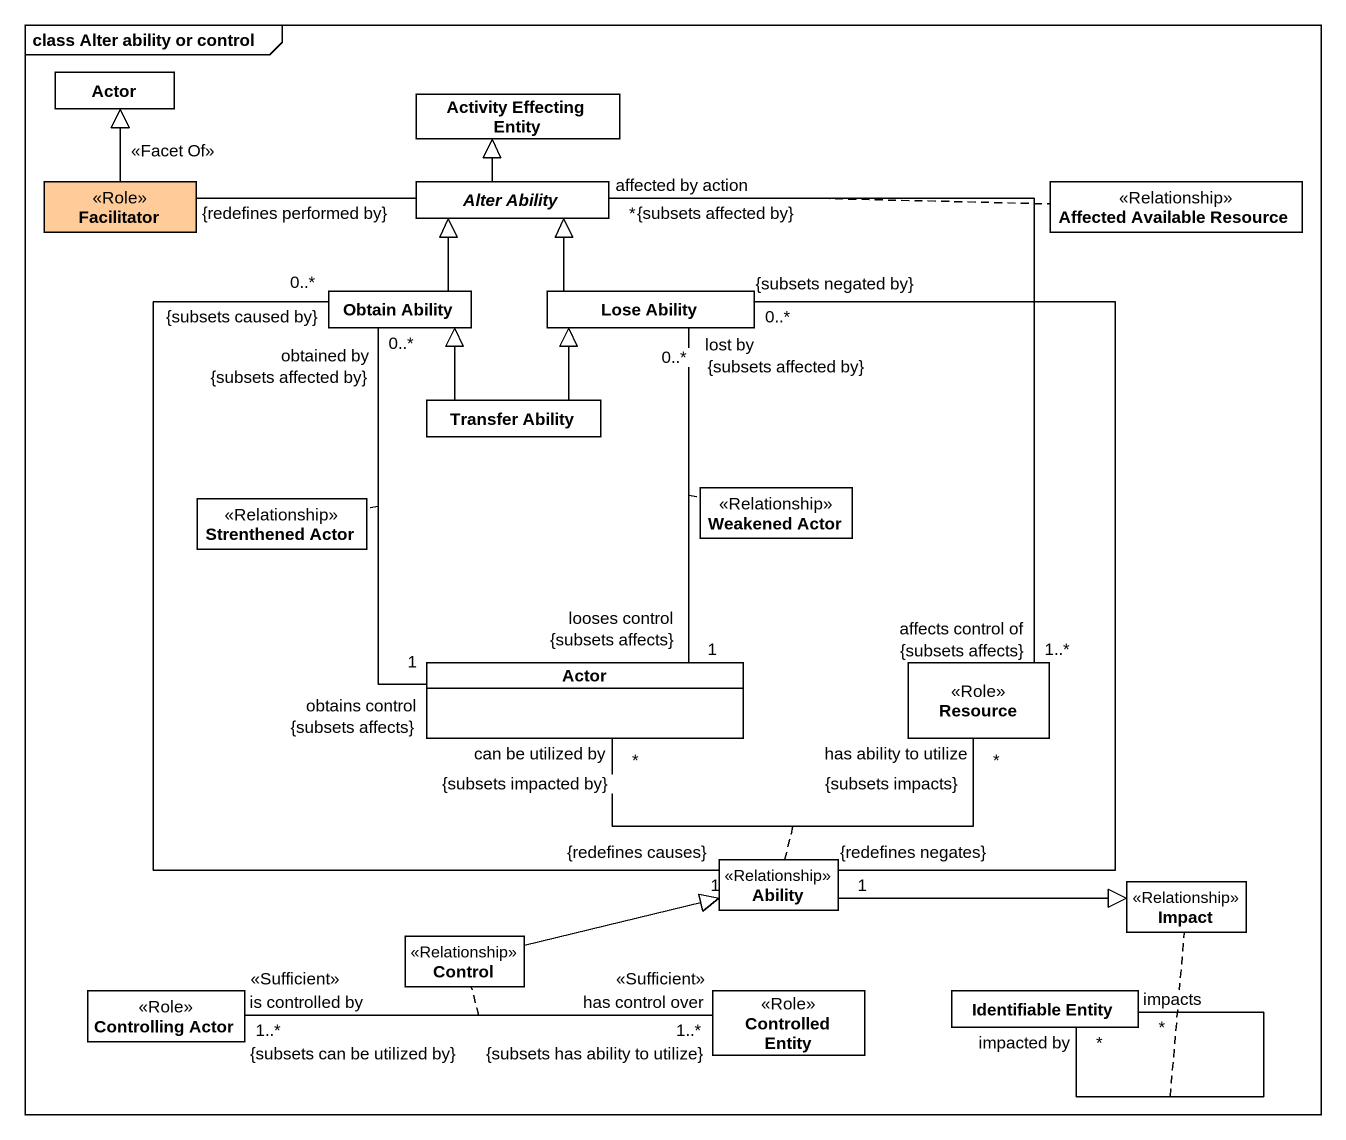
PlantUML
@startuml
mainframe class Alter ability or control
hide circle
hide empty members
class "Actor" as Actor_
class "Activity Effecting Entity" as Activity_Effecting_Entity
class Facilitator <<Role>> #FFCC99
abstract class "Alter Ability" as Alter_Ability
class "Affected Available Resource" as Affected_Available_Resource <<Relationship>>
class "Obtain Ability" as Obtain_Ability
class "Lose Ability" as Lose_Ability
class "Transfer Ability" as Transfer_Ability
class "Strenthened Actor" as Strenthened_Actor <<Relationship>>
class "Weakened Actor" as Weakened_Actor <<Relationship>>
class "Actor" as Actor__2
class Resource <<Role>>
class Ability <<Relationship>>
class Impact <<Relationship>>
class "Control" as Control_ <<Relationship>>
class "Controlling Actor" as Controlling_Actor <<Role>>
class "Controlled Entity" as Controlled_Entity <<Role>>
class "Identifiable Entity" as Identifiable_Entity
Facilitator -up-|> Actor_ : <<Facet Of>>
Facilitator "{redefines performed by}" -right- Alter_Ability
Alter_Ability -up-|> Activity_Effecting_Entity
Alter_Ability "*\n{subsets affected by}\naffected by action" -- "1..*\naffects control of\n{subsets affects}" Resource
(Alter_Ability, Resource) .. Affected_Available_Resource
Obtain_Ability -up-|> Alter_Ability
Obtain_Ability "obtained by\n0..*\n{subsets affected by}" -- "obtains control\n1\n{subsets affects}" Actor__2
(Obtain_Ability, Actor__2) .. Strenthened_Actor
Obtain_Ability "0..*\n{subsets caused by}" -- "1\n{redefines causes}" Ability
Lose_Ability -up-|> Alter_Ability
Lose_Ability "lost by\n0..*\n{subsets affected by}" -- "looses control\n1\n{subsets affects}" Actor__2
(Lose_Ability, Actor__2) .. Weakened_Actor
Lose_Ability "0..*\n{subsets negated by}" -- "1\n{redefines negates}" Ability
Transfer_Ability -up-|> Obtain_Ability
Transfer_Ability -up-|> Lose_Ability
Resource "has ability to utilize\n*\n{subsets impacts}" -left- "can be utilized by\n*\n{subsets impacted by}" Actor__2
(Resource, Actor__2) .. Ability
Ability -right-|> Impact
Control_ -right-|> Ability
Controlling_Actor "is controlled by\n<<Sufficient>>\n1..*\n{subsets can be utilized by}" -right- "has control over\n<<Sufficient>>\n1..*\n{subsets has ability to utilize}" Controlled_Entity
(Controlling_Actor, Controlled_Entity) .. Control_
Identifiable_Entity "impacted by\n*" -- "impacts\n*" Identifiable_Entity
(Identifiable_Entity, Identifiable_Entity) .. Impact
@enduml
